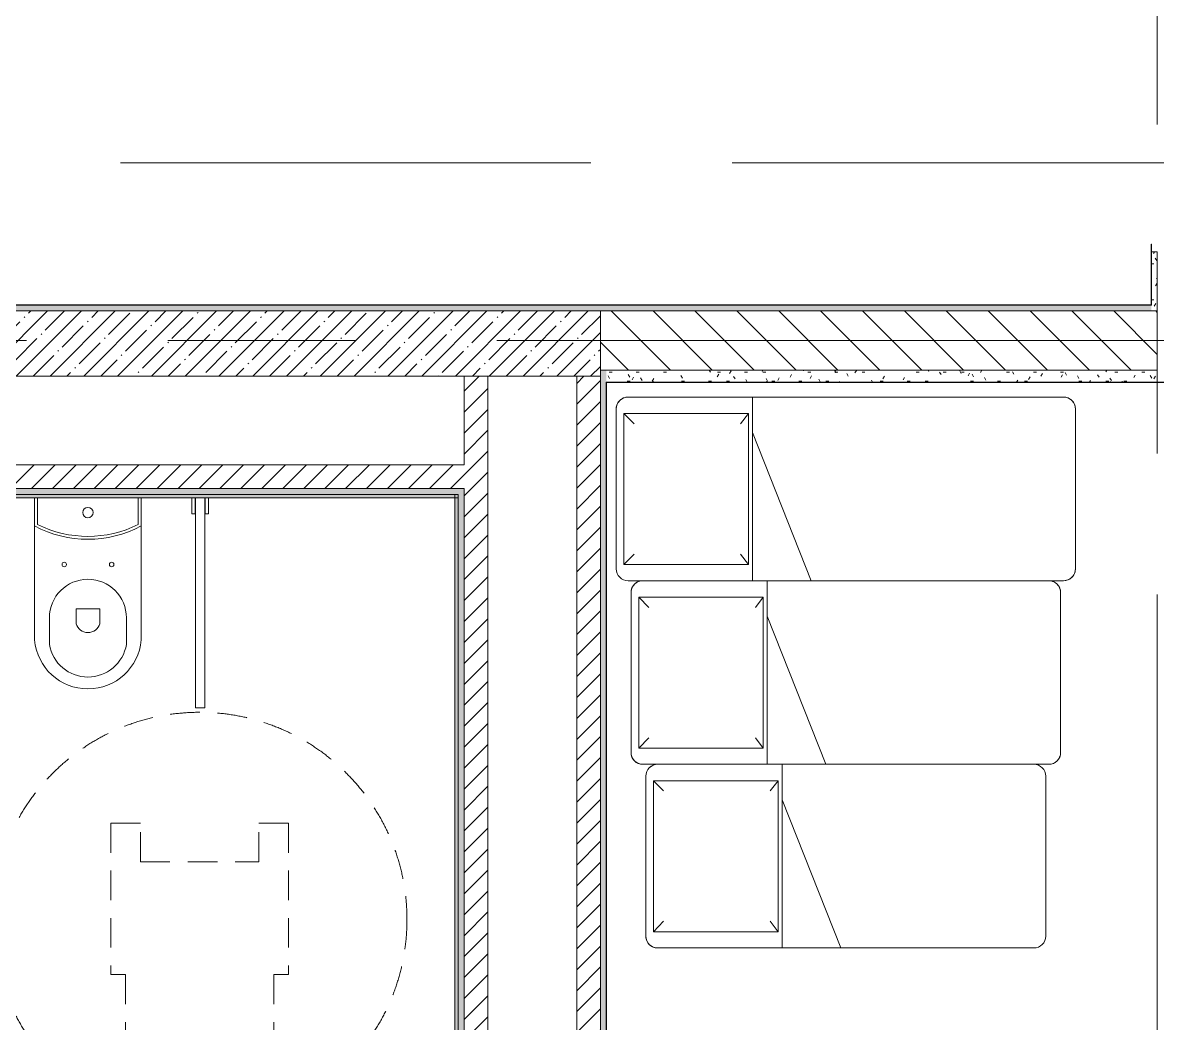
# Model space of a CAD drawing. Header units: millimetres. Extents: x 1322 to 199238, y -8553 to 29000.
# Drawn here: x 41849 to 45679, y 8195 to 11573 of the extents above; entities that cross this region are included whole.
import ezdxf

# ---------------------------------------------------------------- set-up
doc = ezdxf.new("R2010")
doc.units = ezdxf.units.MM
doc.linetypes.add('200_ШТРИХ__ш1_п0_6_', pattern=[160, 100, -60])
doc.linetypes.add('Осевая', pattern=[3175, 635, -476.25, 1587.5, -476.25])
for name, color, linetype, lineweight in [('A-GENM', 7, 'Continuous', 9), ('A-WALL', 7, 'Continuous', 9), ('I-WALL', 7, 'Continuous', 9), ('P-SANR-FIXT', 7, 'Continuous', 9), ('Оси', 7, 'Continuous', 9), ('Оси-2', 7, 'Осевая', 9)]:
    doc.layers.add(name, color=color, linetype=linetype, lineweight=lineweight)
for name, color, linetype, lineweight, true_color in [('A-WALL-1', 7, 'Continuous', 9, 0x3c3c3c), ('A-WALL-FNSH-1', 7, 'Continuous', 9, 0x3c3c3c), ('I-FURN-1', 7, 'Continuous', 9, 0xf0f0f0), ('I-FURN-2', 7, '200_ШТРИХ__ш1_п0_6_', 9, 0xf0f0f0)]:
    doc.layers.add(name, color=color, linetype=linetype, lineweight=lineweight, true_color=true_color)
pattern_1 = [(45, (-75531.326, 0), (-35.35534, 35.35534), [])]
pattern_2 = [(0, (-75531.326, 0), (121.92, 30.48), [10.058, -81.382, 10.058, -81.382, -487.68]), (0, (-75531.326, 0), (121.92, 30.48), [-182.88, 10.058, -172.822, 10.058, -81.382, -213.36]), (0, (-75531.326, 0), (121.92, 30.48), [-457.2, 10.058, -50.902, 10.058, -142.342]), (120, (-75485.606, 15.24), (-87.356454, 90.345817), [10.058, -81.382, 10.058, -81.382, -487.68]), (120, (-75485.606, 15.24), (-87.356454, 90.345817), [-182.88, 10.058, -172.822, 10.058, -81.382, -213.36]), (120, (-75485.606, 15.24), (-87.356454, 90.345817), [-457.2, 10.058, -50.902, 10.058, -142.342]), (240, (-75470.366, 76.2), (-34.563546, -120.825817), [10.058, -81.382, 10.058, -81.382, -487.68]), (240, (-75470.366, 76.2), (-34.563546, -120.825817), [-182.88, 10.058, -172.822, 10.058, -81.382, -213.36]), (240, (-75470.366, 76.2), (-34.563546, -120.825817), [-457.2, 10.058, -50.902, 10.058, -142.342])]

# ---------------------------------------------------------------- blocks, each defined once
blk = doc.blocks.new('132_МГН_Поручень для унитаза_тип откидной - ПР 1Р-18611699-План размещения напольных электротехнических лючков и розеток 1 этажа в осях 23_1-33')
at = {"layer": 'A-GENM'}
for p, q in [((-16, 738), (-16, 29.3)), ((16, 738), (-16, 738)), ((16, 29.3), (16, 738)), ((-28.2, 83), (-28.2, 29.3)), ((-17, 83), (-28.2, 83)), ((-17, 29.3), (-17, 83)), ((17, 83), (17, 29.3)), ((28.2, 83), (17, 83)), ((28.2, 29.3), (28.2, 83))]:
    blk.add_line(p, q, dxfattribs=at)
blk = doc.blocks.new('FRT_2D_Символ _разворот МГН_1 - D1_4_Символ доступности разворота МГН _360__-18618045-План размещения напольных электротехнических лючков и розеток 1 этажа в осях 23_1-33')
at = {"layer": 'I-FURN-2'}
for p, q in [((-300, 325.4), (-300, -185.8)), ((-300, 325.4), (-200, 325.4)), ((-200, 195.4), (-200, 325.4)), ((200, 325.4), (300, 325.4)), ((200, 195.4), (200, 325.4)), ((300, 325.4), (300, -185.8)), ((-200, 195.4), (200, 195.4)), ((-300, -185.8), (-250, -185.8)), ((-250, -185.8), (-250, -435.8)), ((300, -185.8), (250, -185.8)), ((250, -185.8), (250, -435.8)), ((-200, -435.8), (-250, -435.8)), ((-200, -435.8), (-200, -645.8)), ((200, -435.8), (250, -435.8)), ((200, -435.8), (200, -645.8)), ((-200, -645.8), (200, -645.8))]:
    blk.add_line(p, q, dxfattribs=at)
blk.add_circle((0, 0), 700, dxfattribs=at)
blk = doc.blocks.new('Bed - Small Sizes - 1_118-V59-План размещения напольных электротехнических лючков и розеток 1 этажа в осях 23_1-33')
at = {"layer": 'I-FURN-1'}
for p, q in [((247.3, 1550), (-292.7, 1550)), ((-292.7, 1550), (247.3, 1550)), ((-332.7, 1510), (-332.7, 460)), ((-332.7, 460), (-332.7, 1510)), ((287.3, 657.7), (287.3, 1510)), ((287.3, 1510), (287.3, 1460)), ((287.3, 1460), (287.3, 657.7)), ((287.3, 657.7), (-212.7, 460)), ((-212.7, 460), (287.3, 657.7)), ((-212.7, 460), (287.3, 657.7)), ((287.3, 460), (287.3, 657.7)), ((287.3, 657.7), (287.3, 510)), ((287.3, 510), (287.3, 657.7)), ((287.3, 657.7), (287.3, 510)), ((287.3, 510), (287.3, 460)), ((287.3, 90), (287.3, 510)), ((287.3, 510), (287.3, 90)), ((-212.7, 460), (-332.7, 460)), ((-332.7, 460), (-332.7, 40)), ((-332.7, 40), (-332.7, 460)), ((-332.7, 460), (-212.7, 460)), ((-332.7, 460), (-332.7, 40)), ((-332.7, 40), (-332.7, 460)), ((-332.7, 460), (-212.7, 460)), ((287.3, 460), (-212.7, 460)), ((-212.7, 460), (287.3, 460)), ((-212.7, 460), (287.3, 460)), ((287.3, 460), (-212.7, 460)), ((-212.7, 460), (287.3, 460)), ((287.3, 40), (287.3, 460)), ((287.3, 460), (287.3, 90)), ((-277.5, 446.2), (-242.7, 420)), ((-277.5, 26.2), (-277.5, 446.2)), ((-277.5, 446.2), (232.5, 446.2)), ((-277.5, 446.2), (232.5, 446.2)), ((-277.5, 26.2), (-277.5, 446.2)), ((232.5, 446.2), (197.3, 420)), ((232.5, 446.2), (232.5, 26.2)), ((232.5, 446.2), (232.5, 26.2)), ((287.3, 90), (287.3, 40)), ((287.3, 40), (287.3, 90)), ((287.3, 90), (287.3, 40)), ((-277.5, 26.2), (-242.7, 60)), ((232.5, 26.2), (197.3, 60)), ((-292.7, 0), (247.3, 0)), ((247.3, 0), (-292.7, 0)), ((232.5, 26.2), (-277.5, 26.2)), ((232.5, 26.2), (-277.5, 26.2)), ((-292.7, 0), (247.3, 0)), ((247.3, 0), (-292.7, 0))]:
    blk.add_line(p, q, dxfattribs=at)
for centre, start, end in [((-292.7, 1510), 90, 180), ((-292.7, 1510), 135, 150), ((-292.7, 1510), 120, 135), ((-292.7, 1510), 105, 120), ((-292.7, 1510), 90, 105), ((247.3, 1510), 360, 90), ((247.3, 1510), 75, 90), ((247.3, 1510), 60, 75), ((247.3, 1510), 15, 60), ((-292.7, 1510), 150, 180), ((247.3, 1510), 0, 15), ((-292.7, 40), 180, 270), ((-292.7, 40), 180, 195), ((-292.7, 40), 180, 195), ((-292.7, 40), 180, 270), ((247.3, 40), 270, 360), ((247.3, 40), 270, 0), ((247.3, 40), 270, 360), ((247.3, 40), 270, 360), ((-292.7, 40), 195, 255), ((-292.7, 40), 195, 210), ((-292.7, 40), 210, 270), ((-292.7, 40), 255, 270)]:
    blk.add_arc(centre, 40, start, end, dxfattribs=at)
blk = doc.blocks.new('Bed - Small Sizes - Single 5-V60-План размещения напольных электротехнических лючков и розеток 1 этажа в осях 23_1-33')
at = {"layer": 'I-FURN-1'}
for p, q in [((247.3, 1450), (-292.7, 1450)), ((-292.7, 1450), (247.3, 1450)), ((-332.7, 1410), (-332.7, 607.7)), ((-332.7, 607.7), (-332.7, 1410)), ((287.3, 657.7), (287.3, 1410)), ((287.3, 1410), (287.3, 1360)), ((287.3, 1360), (287.3, 657.7)), ((287.3, 657.7), (-212.7, 460)), ((-212.7, 460), (287.3, 657.7)), ((-212.7, 460), (287.3, 657.7)), ((287.3, 460), (287.3, 657.7)), ((287.3, 657.7), (287.3, 510)), ((287.3, 510), (287.3, 657.7)), ((287.3, 657.7), (287.3, 510)), ((-332.7, 607.7), (-332.7, 460)), ((-332.7, 460), (-332.7, 607.7)), ((287.3, 510), (287.3, 460)), ((287.3, 90), (287.3, 510)), ((287.3, 510), (287.3, 90)), ((-212.7, 460), (-332.7, 460)), ((-332.7, 460), (-332.7, 410)), ((-332.7, 40), (-332.7, 460)), ((-332.7, 460), (-212.7, 460)), ((-332.7, 460), (-332.7, 40)), ((-332.7, 40), (-332.7, 460)), ((-332.7, 460), (-212.7, 460)), ((287.3, 460), (-212.7, 460)), ((-212.7, 460), (287.3, 460)), ((-212.7, 460), (287.3, 460)), ((287.3, 460), (-212.7, 460)), ((-212.7, 460), (287.3, 460)), ((287.3, 40), (287.3, 460)), ((287.3, 460), (287.3, 90)), ((-277.5, 446.2), (-242.7, 420)), ((-277.5, 26.2), (-277.5, 446.2)), ((-277.5, 446.2), (232.5, 446.2)), ((-277.5, 446.2), (232.5, 446.2)), ((-277.5, 26.2), (-277.5, 446.2)), ((232.5, 446.2), (197.3, 420)), ((232.5, 446.2), (232.5, 26.2)), ((232.5, 446.2), (232.5, 26.2)), ((-332.7, 410), (-332.7, 40)), ((287.3, 90), (287.3, 40)), ((287.3, 40), (287.3, 90)), ((287.3, 90), (287.3, 40)), ((-277.5, 26.2), (-242.7, 60)), ((232.5, 26.2), (197.3, 60)), ((-292.7, 0), (247.3, 0)), ((247.3, 0), (-292.7, 0)), ((232.5, 26.2), (-277.5, 26.2)), ((232.5, 26.2), (-277.5, 26.2)), ((-292.7, 0), (247.3, 0)), ((247.3, 0), (-292.7, 0))]:
    blk.add_line(p, q, dxfattribs=at)
for centre, start, end in [((-292.7, 1410), 90, 180), ((-292.7, 1410), 165, 180), ((-292.7, 1410), 150, 165), ((-292.7, 1410), 135, 150), ((-292.7, 1410), 120, 135), ((-292.7, 1410), 105, 120), ((-292.7, 1410), 90, 105), ((247.3, 1410), 360, 90), ((247.3, 1410), 0, 90), ((-292.7, 40), 180, 270), ((-292.7, 40), 180, 210), ((-292.7, 40), 180, 270), ((-292.7, 40), 180, 270), ((247.3, 40), 270, 360), ((247.3, 40), 270, 360), ((247.3, 40), 315, 0), ((247.3, 40), 345, 360), ((-292.7, 40), 210, 255), ((-292.7, 40), 255, 270), ((247.3, 40), 270, 345), ((247.3, 40), 270, 285), ((247.3, 40), 285, 315)]:
    blk.add_arc(centre, 40, start, end, dxfattribs=at)
blk = doc.blocks.new('Bed - Small Sizes - Single 6-V61-План размещения напольных электротехнических лючков и розеток 1 этажа в осях 23_1-33')
at = {"layer": 'I-FURN-1'}
for p, q in [((247.3, 1350), (-292.7, 1350)), ((-292.7, 1350), (247.3, 1350)), ((-332.7, 1310), (-332.7, 607.7)), ((-332.7, 607.7), (-332.7, 1310)), ((287.3, 657.7), (287.3, 1310)), ((287.3, 1310), (287.3, 657.7)), ((287.3, 657.7), (-212.7, 460)), ((-212.7, 460), (287.3, 657.7)), ((-212.7, 460), (287.3, 657.7)), ((287.3, 460), (287.3, 657.7)), ((287.3, 657.7), (287.3, 460)), ((287.3, 40), (287.3, 657.7)), ((287.3, 657.7), (287.3, 40)), ((-332.7, 607.7), (-332.7, 460)), ((-332.7, 460), (-332.7, 607.7)), ((-212.7, 460), (-332.7, 460)), ((-332.7, 460), (-332.7, 410)), ((-332.7, 40), (-332.7, 460)), ((-332.7, 460), (-212.7, 460)), ((-332.7, 460), (-332.7, 40)), ((-332.7, 40), (-332.7, 460)), ((-332.7, 460), (-212.7, 460)), ((287.3, 460), (-212.7, 460)), ((-212.7, 460), (287.3, 460)), ((-212.7, 460), (287.3, 460)), ((287.3, 460), (-212.7, 460)), ((-212.7, 460), (287.3, 460)), ((287.3, 40), (287.3, 460)), ((287.3, 460), (287.3, 40)), ((-277.5, 446.2), (-242.7, 420)), ((-277.5, 26.2), (-277.5, 446.2)), ((-277.5, 446.2), (232.5, 446.2)), ((-277.5, 446.2), (232.5, 446.2)), ((-277.5, 26.2), (-277.5, 446.2)), ((232.5, 446.2), (197.3, 420)), ((232.5, 446.2), (232.5, 26.2)), ((232.5, 446.2), (232.5, 26.2)), ((-332.7, 410), (-332.7, 40)), ((-277.5, 26.2), (-242.7, 60)), ((232.5, 26.2), (197.3, 60)), ((-292.7, 0), (247.3, 0)), ((247.3, 0), (-292.7, 0)), ((232.5, 26.2), (-277.5, 26.2)), ((232.5, 26.2), (-277.5, 26.2)), ((-292.7, 0), (247.3, 0)), ((247.3, 0), (-292.7, 0))]:
    blk.add_line(p, q, dxfattribs=at)
for centre, start, end in [((-292.7, 1310), 90, 180), ((-292.7, 1310), 90, 180), ((247.3, 1310), 360, 90), ((247.3, 1310), 360, 90), ((-292.7, 40), 180, 270), ((-292.7, 40), 180, 270), ((-292.7, 40), 180, 225), ((-292.7, 40), 180, 270), ((247.3, 40), 270, 360), ((247.3, 40), 270, 360), ((247.3, 40), 330, 360), ((247.3, 40), 345, 0), ((-292.7, 40), 225, 270), ((247.3, 40), 270, 300), ((247.3, 40), 270, 285), ((247.3, 40), 285, 300), ((247.3, 40), 300, 315), ((247.3, 40), 300, 315), ((247.3, 40), 315, 345), ((247.3, 40), 315, 330)]:
    blk.add_arc(centre, 40, start, end, dxfattribs=at)
blk = doc.blocks.new('WC Seat_2 with Cistern-Wall Based - SE21-33487045-План размещения напольных электротехнических лючков и розеток 1 этажа в осях 23_1-33')
at = {"layer": 'P-SANR-FIXT'}
for p, q in [((-5, 410.5), (-5, 500.5)), ((255, 500.5), (255, 410.5)), ((-55, 485.5), (-55, 100.5)), ((305, 100.5), (305, 485.5)), ((85, 430.5), (85, 380.5)), ((165, 380.5), (165, 430.5)), ((85, 380.5), (165, 380.5)), ((-55, 100.5), (-55, 5.5)), ((-45, 5.5), (-45, 95.6)), ((295, 95.6), (295, 5.5)), ((305, 5.5), (305, 100.5))]:
    blk.add_line(p, q, dxfattribs=at)
for centre, radius, start, end in [((125, 469.8), 180.7, 4.9791, 175.0209), ((125, 478.7), 131.8, 9.5273, 170.4727), ((125, 418.8), 41.7, 16.2602, 163.7398), ((125, 410.5), 130, 180, 360), ((45, 230.5), 7.5, 0, 180), ((45, 230.5), 7.5, 180, 360), ((205, 230.5), 7.5, 0, 180), ((205, 230.5), 7.5, 180, 360), ((125, -237), 382.5, 61.9275, 118.0725), ((125, -247), 382.5, 63.6122, 116.3878), ((125, 55.5), 17.5, 0, 180), ((125, 55.5), 17.5, 180, 360)]:
    blk.add_arc(centre, radius, start, end, dxfattribs=at)

msp = doc.modelspace()

# ---------------------------------------------------------------- hatches: boundary and pattern name
at = {"layer": 'I-WALL'}
h = msp.add_hatch(dxfattribs=at)
h.set_pattern_fill('FP_31', color=256, style=0, pattern_type=2)
h.set_pattern_definition(pattern_2)
h.paths.add_polyline_path([(45678.7, 10600), (45678.7, 10800), (45658.7, 10800), (45658.7, 10600)])
h.paths.add_polyline_path([(45678.7, 12250), (45678.7, 12430), (45658.7, 12430), (45658.7, 12250)])
h = msp.add_hatch(dxfattribs=at)
h.set_pattern_fill('FP_31', color=256, style=0, pattern_type=2)
h.set_pattern_definition(pattern_2)
h.paths.add_polyline_path([(45658.7, 10600), (45658.7, 10620), (35648.7, 10620), (35648.7, 10600), (44926.2, 10600)])
h.paths.add_polyline_path([(34698.7, 10600), (34698.7, 10620), (33598.7, 10620), (33598.7, 10600)])
h.paths.add_polyline_path([(32148.7, 10600), (32148.7, 10620), (29563.7, 10620), (29563.7, 10600), (31625.5, 10600)])
h.paths.add_polyline_path([(28113.7, 10600), (28113.7, 10620), (25277.7, 10620), (25277.7, 10600), (27635.3, 10600)])
h = msp.add_hatch(dxfattribs=at)
h.set_pattern_fill('FP_4', color=256, style=0, pattern_type=2)
h.set_pattern_definition([(135, (-75531.33, 0), (-70.71068, -70.71068), [])])
h.paths.add_polyline_path([(45678.7, 10400), (45678.7, 10600), (43798.7, 10600), (43798.7, 10400), (44926.2, 10400)])
h.paths.add_polyline_path([(35648.7, 10400), (36398.7, 10400), (36398.7, 10600), (35648.7, 10600)])
h.paths.add_polyline_path([(34698.7, 10400), (34698.7, 10600), (33573.7, 10600), (33573.7, 10400), (34618.7, 10400)])
h.paths.add_polyline_path([(32173.7, 10400), (32173.7, 10600), (31818.7, 10600), (31818.7, 10400)])
h = msp.add_hatch(dxfattribs=at)
h.set_pattern_fill('FP_2', color=256, style=0, pattern_type=2)
h.set_pattern_definition([(45, (-75531.33, 0), (-57.024626, 57.024626), []), (45, (-75474.3, 0), (-57.024626, 57.024626), [100.806, -20.161, 3.353, -16.808])])
h.paths.add_polyline_path([(43798.7, 10380), (43798.7, 10600), (36398.7, 10600), (36398.7, 10380), (43596.1, 10380)])
h = msp.add_hatch(dxfattribs=at)
h.set_pattern_fill('FP_3', color=256, style=0, pattern_type=2)
h.set_pattern_definition(pattern_1)
h.paths.add_polyline_path([(43338.7, 5400), (43418.7, 5400), (43418.7, 10380), (43338.7, 10380), (43338.7, 7526.8)])
h = msp.add_hatch(dxfattribs=at)
h.set_pattern_fill('FP_3', color=256, style=0, pattern_type=2)
h.set_pattern_definition(pattern_1)
h.paths.add_polyline_path([(43718.7, 5400), (43798.7, 5400), (43798.7, 10380), (43718.7, 10380), (43718.7, 6308.8)])
h = msp.add_hatch(dxfattribs=at)
h.set_pattern_fill('FP_31', color=256, style=0, pattern_type=2)
h.set_pattern_definition(pattern_2)
h.paths.add_polyline_path([(43818.7, 5180), (43818.7, 10400), (43798.7, 10400), (43798.7, 5180)])
h = msp.add_hatch(dxfattribs=at)
h.set_pattern_fill('FP_31', color=256, style=0, pattern_type=2)
h.set_pattern_definition(pattern_2)
h.paths.add_polyline_path([(45678.7, 10360), (45678.7, 10400), (43818.7, 10400), (43819.7, 10360), (44926.2, 10360)])
h = msp.add_hatch(dxfattribs=at)
h.set_pattern_fill('FP_3', color=256, style=0, pattern_type=2)
h.set_pattern_definition(pattern_1)
h.paths.add_polyline_path([(43338.7, 10000), (43338.7, 10080), (36478.7, 10080), (36478.7, 10000), (42266.1, 10000)])
h = msp.add_hatch(dxfattribs=at)
h.set_pattern_fill('FP_31', color=256, style=0, pattern_type=2)
h.set_pattern_definition(pattern_2)
h.paths.add_polyline_path([(43318.7, 9980), (43338.7, 9980), (43338.7, 10000), (36498.7, 10000), (36498.7, 9980), (43307.7, 9980)])
for points in [[(43318.7, 9969), (43318.7, 9980), (36498.7, 9980), (36498.7, 9969), (42266.1, 9969)], [(43318.7, 5420), (43318.7, 9980), (43307.7, 9980), (43307.7, 5420)]]:
    msp.add_hatch(color=256, dxfattribs=at).paths.add_polyline_path(points)
h = msp.add_hatch(dxfattribs=at)
h.set_pattern_fill('FP_31', color=256, style=0, pattern_type=2)
h.set_pattern_definition(pattern_2)
h.paths.add_polyline_path([(43338.7, 5420), (43338.7, 9980), (43318.7, 9980), (43318.7, 5420)])

# ---------------------------------------------------------------- linework, layer by layer
at = {"layer": 'A-WALL'}
for p, q in [((45658.7, 10620), (45658.7, 10800)), ((45658.7, 10620), (35648.7, 10620)), ((43818.7, 5180), (43818.7, 10360)), ((45678.7, 10360), (43818.7, 10360)), ((36498.7, 9980), (43318.7, 9980)), ((43318.7, 9980), (43318.7, 9969))]:
    msp.add_line(p, q, dxfattribs=at)
at = {"layer": 'A-WALL-1'}
for p, q in [((45678.7, 10800), (45658.7, 10800)), ((45678.7, 10600), (45678.7, 10800)), ((35648.7, 10600), (45678.7, 10600)), ((43798.7, 10600), (43798.7, 5179)), ((36398.7, 10380), (43798.7, 10380)), ((43338.7, 10380), (43338.7, 10080)), ((43418.7, 5400), (43418.7, 10380)), ((43718.7, 10380), (43718.7, 5400)), ((45678.7, 10400), (43798.7, 10400)), ((45678.7, 10360), (45678.7, 10400)), ((43338.7, 10080), (36478.7, 10080)), ((36478.7, 10000), (43338.7, 10000)), ((43338.7, 10000), (43338.7, 5400)), ((43318.7, 9969), (43318.7, 9969))]:
    msp.add_line(p, q, dxfattribs=at)
at = {"layer": 'A-WALL-FNSH-1'}
for p, q in [((45658.7, 10825), (45657.7, 10825)), ((45657.7, 10825), (45657.7, 10621)), ((45658.7, 10800), (45658.7, 10825)), ((45657.7, 10621), (35648.7, 10621)), ((43819.7, 5179), (43819.7, 10359)), ((43819.7, 10359), (47473.7, 10359)), ((47473.7, 10360), (45678.7, 10360)), ((36498.7, 9969), (43318.7, 9969)), ((43307.7, 9980), (43307.7, 5420)), ((43318.7, 5431), (43318.7, 9969))]:
    msp.add_line(p, q, dxfattribs=at)
at = {"layer": 'Оси'}
for p, q in [((44787.7, 11100), (47287.7, 11100)), ((44787.7, 10500), (47287.7, 10500))]:
    msp.add_line(p, q, dxfattribs=at)
at = {"layer": 'Оси-2'}
for p, q in [((45678.7, 593.7), (45678.7, 19415.1)), ((9318.1, 11100), (44787.7, 11100)), ((10588.1, 10500), (44787.7, 10500))]:
    msp.add_line(p, q, dxfattribs=at)

# ---------------------------------------------------------------- block references
at = {"layer": 'I-FURN-1', "rotation": 269.9999999999997}
for name, p in [('Bed - Small Sizes - 1_118-V59-План размещения напольных электротехнических лючков и розеток 1 этажа в осях 23_1-33', (43852.2, 9976.5)), ('Bed - Small Sizes - Single 5-V60-План размещения напольных электротехнических лючков и розеток 1 этажа в осях 23_1-33', (43902.2, 9356.5)), ('Bed - Small Sizes - Single 6-V61-План размещения напольных электротехнических лючков и розеток 1 этажа в осях 23_1-33', (43952.2, 8736.5))]:
    msp.add_blockref(name, p, dxfattribs=at)
at = {"layer": 'I-FURN-1'}
msp.add_blockref('FRT_2D_Символ _разворот МГН_1 - D1_4_Символ доступности разворота МГН _360__-18618045-План размещения напольных электротехнических лючков и розеток 1 этажа в осях 23_1-33', (42445.9, 8544.9), dxfattribs=at)
at = {"layer": 'P-SANR-FIXT', "rotation": 180}
for name, p in [('WC Seat_2 with Cistern-Wall Based - SE21-33487045-План размещения напольных электротехнических лючков и розеток 1 этажа в осях 23_1-33', (42193.9, 9974.5)), ('132_МГН_Поручень для унитаза_тип откидной - ПР 1Р-18611699-План размещения напольных электротехнических лючков и розеток 1 этажа в осях 23_1-33', (42447.7, 9998.3))]:
    msp.add_blockref(name, p, dxfattribs=at)

doc.saveas('drawing.dxf')
